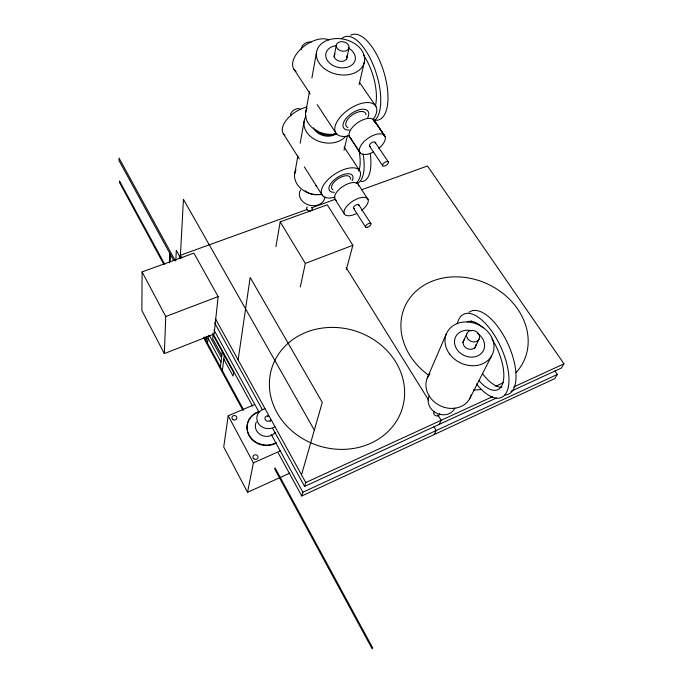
<?xml version="1.0" encoding="UTF-8"?>
<svg xmlns="http://www.w3.org/2000/svg" width="683" height="683" viewBox="0 0 683 683"><rect width="100%" height="100%" fill="white"/><g stroke="black" fill="none" stroke-linecap="round" stroke-linejoin="round"><path stroke-width="1.02" d="M142.09 271.911L141.876 310.526L164.338 353.606L214.129 334.03L218.142 296.584L193.895 253.137L142.09 271.911L165.756 316.528L164.338 353.606M169.435 262.87L169.819 253.393M170.093 261.845L170.4 254.46M175.813 260.616L176.316 250.311L179.501 256.091L179.39 258.14M180.261 258.225L183.437 199.299L314.334 430.119M206.71 336.497L206.411 339.528L204.985 336.89M208.315 335.566L207.683 341.952A2.792 0.7 68.5 0 1 206.343 341.107M220.413 367.044L222.274 351.745M222.359 370.647L224.272 355.399M254.631 404.549L228.199 415.751L223.725 446.981L247.553 492.315L289.831 473.131M238.136 359.898L250.174 277.46L322.274 402.398L301.527 474.847M275.915 246.674L280.192 221.864L327.277 204.806L352.855 245.308L346.383 269.435M294.714 173.602L297.908 155.792M300.17 143.225L304.123 121.224M305.711 112.371L309.45 91.599M311.875 78.101L316.536 52.139M247.553 492.315L253.384 462.869L228.199 415.751M333.987 57.013L336.232 45.667M346.571 59.37L348.996 47.887M300.289 286.997L305.335 263.399L280.192 221.864M344.019 150.26L347.416 135.55M359.121 84.658L364.551 61.06M554.92 370.954L557.328 374.472L554.75 378.604L301.775 495.986L302.893 492.23L271.211 434.448M496.379 398.027L304.618 486.433L305.779 482.548L215.358 318.602M427.268 377.964L446.375 333.816M462.75 342.593L466.754 333.902M474.42 348.791L479.048 339.195M434.303 434.49L436.224 430.521L433.987 426.892M439.195 424.391L441.184 420.284L437.803 414.854M469.554 398.974L491.564 355.997M361.452 189.831L427.464 165.978L563.97 363.826L561.306 368.094L510.91 391.325M302.893 492.23L557.328 374.472M305.779 482.548L492.426 396.721M513.693 386.945L563.97 363.826M253.384 462.869L280.542 450.806M165.756 316.528L218.142 296.584M305.335 263.399L352.855 245.308M307.444 209.348L180.423 255.254L181.968 258.063M311.448 207.905L335.447 199.231M359.745 82.737L375.966 106.42M384.375 135.354L373.721 119.764L385.11 136.583L374.438 120.695M375.18 142.363L388.345 161.931A3.424 1.605 -34.2 0 1 384.828 165.96A3.424 1.605 -34.2 0 1 383.317 163.621A3.424 1.605 -34.2 0 1 388.337 161.922M369.631 146.264L382.745 165.858M349.611 136.993L359.599 151.942M350.37 137.889L360.385 153.129M293.886 69.145L310.202 93.964M317.194 104.61L335.848 132.98M344.061 146.947L359.676 170.724M358.191 184.256L368.035 199.427M358.78 204.849L370.886 223.589M353.47 208.238L365.533 227.012M335.088 199.376L344.275 213.77M283.53 133.996L299.274 158.9M304.336 166.9L322.325 195.364M346.042 267.42L428.796 400.383M214.616 322.837L262.443 409.774M272.73 428.472L304.618 486.433M213.992 330.051L258.951 412.071M175.326 260.838L119.03 158.08L119.081 160.684L173.678 260.445M212.754 333.21L252.659 406.18M278.237 452.949L301.775 495.986M221.821 355.433L212.72 338.751L213.113 334.994L233.586 372.448L233.074 376.06L223.811 359.079M209.493 335.643L221.54 357.747M208.05 338.222L221.019 362.067M164.765 264.432L119.516 180.978L119.551 182.626L163.775 264.236M204.371 337.462L243.575 409.766M275.095 467.898L372.722 647.928L372.175 648.85L274.583 468.743M203.414 337.411L243.063 410.577M275.292 432.467A11.03 10.006 9.5 0 1 260.846 434.926A11.03 10.006 9.5 0 1 256.304 421.974M274.762 426.755A11.167 10.091 9.6 0 1 258.029 422.828A11.167 10.091 9.6 0 1 264.833 408.741M270.579 420.916A3.219 2.911 9.6 0 1 270.195 421.377M267.488 416.468A3.219 2.911 9.6 0 1 268.137 416.493M276.103 443.122A18.996 17.246 9.4 0 1 249.039 435.583A18.996 17.246 9.4 0 1 259.011 411.951M276.214 442.635A19.013 17.254 9.4 0 1 249.124 435.097A19.013 17.254 9.4 0 1 259.113 411.448M270.605 419.943A3.048 2.749 9.6 0 1 266.84 421.018A3.048 2.749 9.6 0 1 265.021 417.731A3.048 2.749 9.6 0 1 268.299 415.759M469.093 312.268A45.548 20.319 65.6 0 1 508.792 345.752A45.548 20.319 65.6 0 1 505.087 395.005M502.082 387.167A37.07 16.529 65.6 0 1 482.488 373.558M470.527 322.197A37.07 16.529 65.6 0 1 471.552 320.865M457.243 323.921A45.667 20.106 65.7 0 1 489.096 327.703A45.667 20.106 65.7 0 1 508.212 387.543A45.667 20.106 65.7 0 1 476.418 383.948M491.973 339.033A37.164 16.358 65.7 0 1 502.799 383.214A37.164 16.358 65.7 0 1 478.903 380.593M467.215 321.924A37.164 16.358 65.7 0 1 483.094 327.951M454.869 408.058A14.206 12.303 26.9 0 1 436.864 413.292A14.206 12.303 26.9 0 1 429.137 396.003M439.826 413.531A3.167 2.758 27.2 0 1 435.908 415.793A3.167 2.758 27.2 0 1 434.072 411.456M477.741 333.517A15.496 12.96 25.5 0 1 478.194 355.664A15.496 12.96 25.5 0 1 454.878 344.915A15.496 12.96 25.5 0 1 471.799 330.777M476.008 344.428A6.642 5.549 25.5 0 1 467.249 348.663A6.642 5.549 25.5 0 1 464.722 339.22M471.398 394.484A23.649 20.294 26.5 0 1 439.758 405.523A23.649 20.294 26.5 0 1 429.914 373.558M428.95 375.479A65.423 54.512 24.7 0 1 412.165 295.15A65.423 54.512 24.7 0 1 501.254 292.136A65.423 54.512 24.7 0 1 516.143 372.534M503.303 382.591A65.423 54.512 24.7 0 1 495.551 386.134M481.788 389.447A65.423 54.512 24.7 0 1 473.558 389.967M370.195 153.436A41.45 16.793 71.3 0 1 361.196 181.558M363.091 153.777A41.543 16.614 71.3 0 1 357.926 183.104M358.976 150.354A33.809 13.515 71.3 0 1 358.823 171.032M356.637 213.531A13.908 6.335 -32.9 0 1 344.65 209.536A13.908 6.335 -32.9 0 1 364.176 197.31A13.908 6.335 -32.9 0 1 361.589 210.424M336.326 200.426A13.805 6.48 -32.9 0 1 343.054 186.348A13.805 6.48 -32.9 0 1 358.703 185.887M332.928 189.814A10.808 5.157 -33 0 1 338.794 178.297A10.808 5.157 -33 0 1 350.413 179.27M290.907 115.854A5.703 3.082 -33.1 0 1 293.921 110.057A5.703 3.082 -33.1 0 1 300.443 109.622M354.759 208.665A3.15 1.434 -32.9 0 1 353.657 207.086A3.15 1.434 -32.9 0 1 357.081 204.61A3.15 1.434 -32.9 0 1 358.831 205.737M334.311 192.273A13.754 6.565 -33 0 1 330.444 184.111A13.754 6.565 -33 0 1 346.204 173.866A13.754 6.565 -33 0 1 352.146 180.679M335.182 197.139A22.377 10.68 -33 0 1 322.957 186.126A22.377 10.68 -33 0 1 351.105 167.839A22.377 10.68 -33 0 1 356.287 183.428M284.905 135.354A21.745 11.585 -33.1 0 1 286.314 120.148A21.745 11.585 -33.1 0 1 306.88 107.035M336.975 133.322A13.976 10.68 12.4 0 1 313.48 127.875M321.727 194.382A21.455 16.921 12.2 0 1 300.076 187.782A21.455 16.921 12.2 0 1 296.004 169.708M345.478 136.54A22.735 17.374 12.4 0 1 315.597 139.87A22.735 17.374 12.4 0 1 306.095 116.144M311.755 207.419A2.886 2.314 12 0 1 311.294 210.543A2.886 2.314 12 0 1 307.401 210.116A2.886 2.314 12 0 1 307.307 206.923M324.954 196.994A12.917 10.296 12.1 0 1 308.887 205.037A12.917 10.296 12.1 0 1 300.605 189.925M318.91 194.348A13.079 10.365 12.1 0 1 305.164 190.779M316.502 185.674A10.356 8.17 12.2 0 1 315.768 185.631M350.686 35.175A44.694 19.158 72.8 0 1 384.35 73.687A44.694 19.158 72.8 0 1 374.984 120.234M341.901 38.504A44.805 18.953 72.8 0 1 374.182 67.378A44.805 18.953 72.8 0 1 373.669 121.309M363.45 55.084A36.464 15.427 72.8 0 1 375.419 105.66M335.037 133.663A13.993 10.68 12.4 0 1 315.555 129.71M348.509 48.109A15.017 10.988 12.7 0 1 350.84 65.739A15.017 10.988 12.7 0 1 327.712 60.941A15.017 10.988 12.7 0 1 336.369 45.59M346.665 55.869A6.437 4.704 12.7 0 1 339.912 61.282A6.437 4.704 12.7 0 1 334.986 53.769M336.284 133.868A22.957 17.442 12.5 0 1 312.114 127.593A22.957 17.442 12.5 0 1 307.068 108.366M349.389 130.035A14.795 7.547 -34.5 0 1 344.394 120.814A14.795 7.547 -34.5 0 1 361.35 109.331A14.795 7.547 -34.5 0 1 367.761 117.578M349.431 135.78A24.067 12.277 -34.5 0 1 336.506 122.633A24.067 12.277 -34.5 0 1 366.088 102.587A24.067 12.277 -34.5 0 1 372.969 119.832M296.098 71.373A23.342 13.259 -34.9 0 1 300.759 49.082A23.342 13.259 -34.9 0 1 328.899 39.879M370.485 146.597A3.398 1.656 -34.3 0 1 371.253 143.003A3.398 1.656 -34.3 0 1 375.291 143.106M373.61 151.916A14.966 7.3 -34.3 0 1 359.813 147.699A14.966 7.3 -34.3 0 1 380.371 133.817A14.966 7.3 -34.3 0 1 378.826 148.399M351.412 138.564A14.855 7.453 -34.4 0 1 357.901 122.53A14.855 7.453 -34.4 0 1 374.941 122.624M348.04 127.525A11.62 5.925 -34.5 0 1 352.274 114.932A11.62 5.925 -34.5 0 1 366.011 114.855M301.51 49.543A6.121 3.526 -35 0 1 304.481 43.823A6.121 3.526 -35 0 1 311.089 42.38M286.348 425.492A68.274 60.258 17.1 0 0 401.126 411.781A68.274 60.258 17.1 0 0 323.554 327.917A68.274 60.258 17.1 0 0 286.348 425.492M232.894 419.558A2.501 2.262 5.3 0 0 236.881 418.098A2.501 2.262 5.3 0 0 233.424 415.674A2.501 2.262 5.3 0 0 232.894 419.558M253.777 458.771A2.544 2.339 7.8 0 0 257.961 457.627A2.544 2.339 7.8 0 0 254.716 454.827A2.544 2.339 7.8 0 0 253.777 458.771M467.735 338.828A6.71 5.584 25.3 0 0 478.979 339.331A6.71 5.584 25.3 0 0 472.457 330.376A6.71 5.584 25.3 0 0 467.735 338.828M449.593 354.016A25.211 21.088 25.5 0 0 491.828 355.544A25.211 21.088 25.5 0 0 467.095 321.941A25.211 21.088 25.5 0 0 449.593 354.016M367.471 227.26A3.176 1.392 -32.9 0 0 370.937 223.665A3.176 1.392 -32.9 0 0 366.319 225.125A3.176 1.392 -32.9 0 0 367.471 227.26M338.367 49.56A6.506 4.721 12.7 0 0 348.945 48.075A6.506 4.721 12.7 0 0 340.655 41.689A6.506 4.721 12.7 0 0 338.367 49.56M324.527 68.727A24.434 17.878 12.7 0 0 364.193 62.793A24.434 17.878 12.7 0 0 332.817 38.88A24.434 17.878 12.7 0 0 324.527 68.727"/></g></svg>
